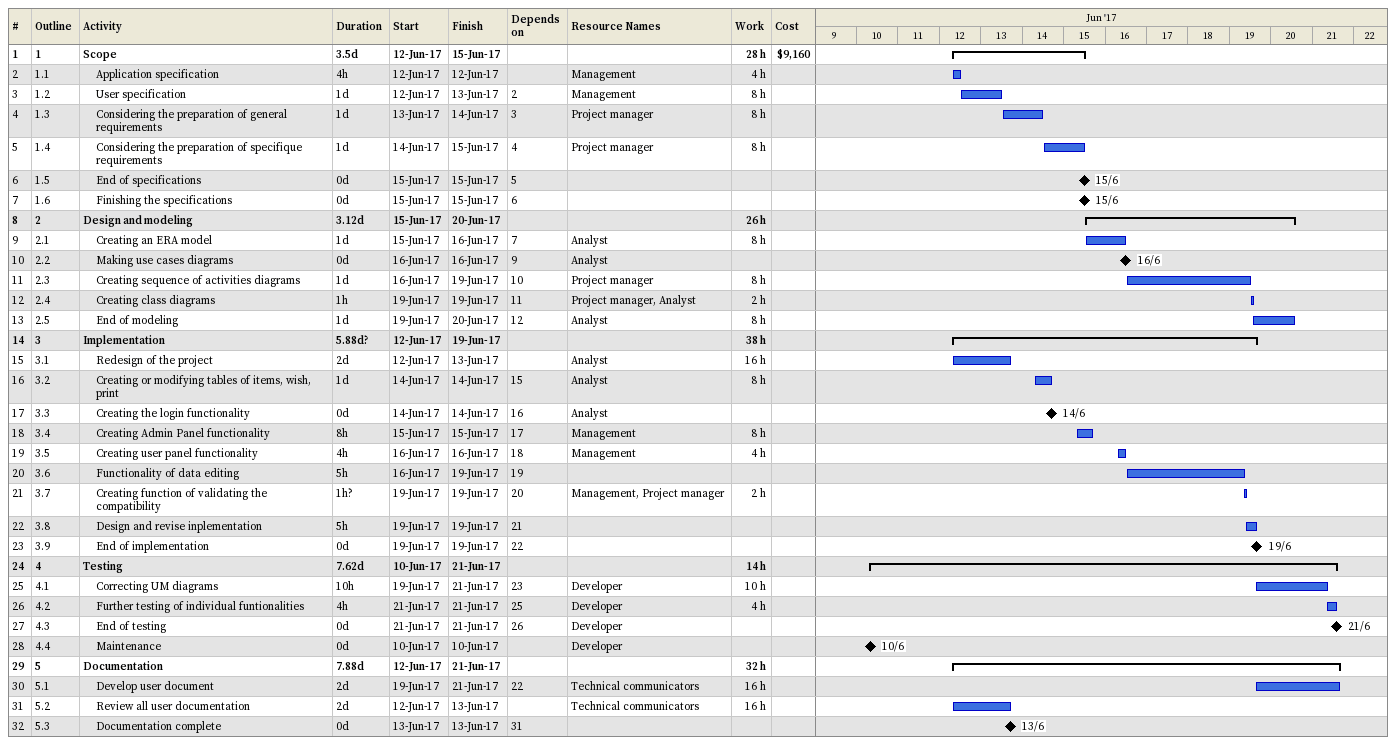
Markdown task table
| ID | WBS | Task | Duration | Start | Finish | Predecessors | Resources | Work (h) | Cost ($) |
|---|---|---|---|---|---|---|---|---|---|
| 1 | 1 | **Scope** | 3.5d | 2017-06-12 | 2017-06-15 |  |  | 28 | 9160 |
| 2 | 1.1 | Application specification | 4h | 2017-06-12 | 2017-06-12 |  | Management | 4 |  |
| 3 | 1.2 | User specification | 1d | 2017-06-12 | 2017-06-13 | 2 | Management | 8 |  |
| 4 | 1.3 | Considering the preparation of general requirements | 1d | 2017-06-13 | 2017-06-14 | 3 | Project manager | 8 |  |
| 5 | 1.4 | Considering the preparation of specifique requirements | 1d | 2017-06-14 | 2017-06-15 | 4 | Project manager | 8 |  |
| 6 | 1.5 | End of specifications | 0d | 2017-06-15 | 2017-06-15 | 5 |  |  |  |
| 7 | 1.6 | Finishing the specifications | 0d | 2017-06-15 | 2017-06-15 | 6 |  |  |  |
| 8 | 2 | **Design and modeling** | 3.12d | 2017-06-15 | 2017-06-20 |  |  | 26 |  |
| 9 | 2.1 | Creating an ERA model | 1d | 2017-06-15 | 2017-06-16 | 7 | Analyst | 8 |  |
| 10 | 2.2 | Making use cases diagrams | 0d | 2017-06-16 | 2017-06-16 | 9 | Analyst |  |  |
| 11 | 2.3 | Creating sequence of activities diagrams | 1d | 2017-06-16 | 2017-06-19 | 10 | Project manager | 8 |  |
| 12 | 2.4 | Creating class diagrams | 1h | 2017-06-19 | 2017-06-19 | 11 | Project manager, Analyst | 2 |  |
| 13 | 2.5 | End of modeling | 1d | 2017-06-19 | 2017-06-20 | 12 | Analyst | 8 |  |
| 14 | 3 | **Implementation** | 5.88d? | 2017-06-12 | 2017-06-19 |  |  | 38 |  |
| 15 | 3.1 | Redesign of the project | 2d | 2017-06-12 | 2017-06-13 |  | Analyst | 16 |  |
| 16 | 3.2 | Creating or modifying tables of items, wish, print | 1d | 2017-06-14 | 2017-06-14 | 15 | Analyst | 8 |  |
| 17 | 3.3 | Creating the login functionality | 0d | 2017-06-14 | 2017-06-14 | 16 | Analyst |  |  |
| 18 | 3.4 | Creating Admin Panel functionality | 8h | 2017-06-15 | 2017-06-15 | 17 | Management | 8 |  |
| 19 | 3.5 | Creating user panel functionality | 4h | 2017-06-16 | 2017-06-16 | 18 | Management | 4 |  |
| 20 | 3.6 | Functionality of data editing | 5h | 2017-06-16 | 2017-06-19 | 19 |  |  |  |
| 21 | 3.7 | Creating function of validating the compatibility | 1h? | 2017-06-19 | 2017-06-19 | 20 | Management, Project manager | 2 |  |
| 22 | 3.8 | Design and revise inplementation | 5h | 2017-06-19 | 2017-06-19 | 21 |  |  |  |
| 23 | 3.9 | End of implementation | 0d | 2017-06-19 | 2017-06-19 | 22 |  |  |  |
| 24 | 4 | **Testing** | 7.62d | 2017-06-10 | 2017-06-21 |  |  | 14 |  |
| 25 | 4.1 | Correcting UM diagrams | 10h | 2017-06-19 | 2017-06-21 | 23 | Developer | 10 |  |
| 26 | 4.2 | Further testing of individual funtionalities | 4h | 2017-06-21 | 2017-06-21 | 25 | Developer | 4 |  |
| 27 | 4.3 | End of testing | 0d | 2017-06-21 | 2017-06-21 | 26 | Developer |  |  |
| 28 | 4.4 | Maintenance | 0d | 2017-06-10 | 2017-06-10 |  | Developer |  |  |
| 29 | 5 | **Documentation** | 7.88d | 2017-06-12 | 2017-06-21 |  |  | 32 |  |
| 30 | 5.1 | Develop user document | 2d | 2017-06-19 | 2017-06-21 | 22 | Technical communicators | 16 |  |
| 31 | 5.2 | Review all user documentation | 2d | 2017-06-12 | 2017-06-13 |  | Technical communicators | 16 |  |
| 32 | 5.3 | Documentation complete | 0d | 2017-06-13 | 2017-06-13 | 31 |  |  |  |
